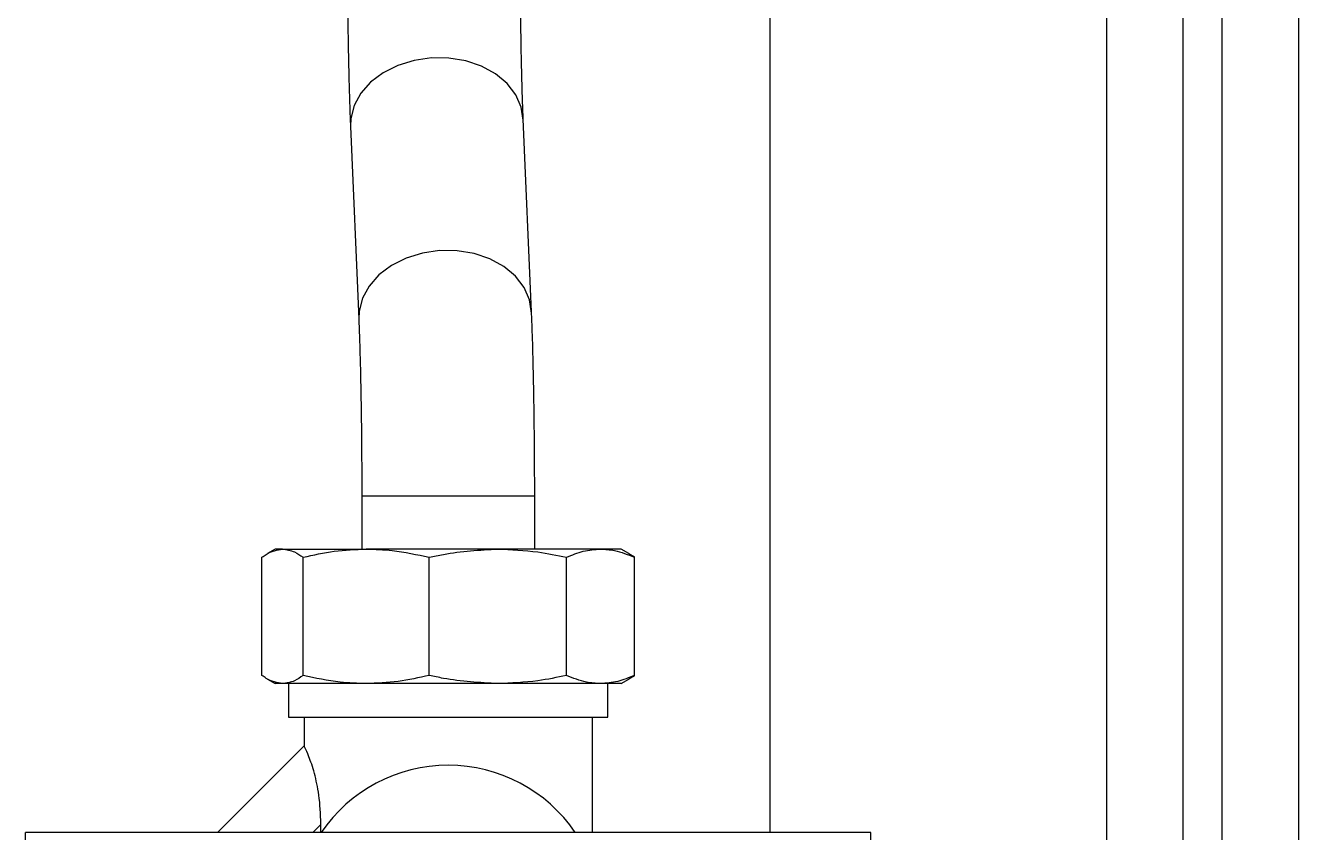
# Model space of a CAD drawing. Extents: x 150 to 4150, y 50 to 2920.
# Drawn here: x 910.8 to 1242, y 1847.7 to 2057.7 of the extents above; entities that cross this region are included whole.
import ezdxf

# ---------------------------------------------------------------- set-up
doc = ezdxf.new("R2010")
doc.units = 0
doc.header["$LTSCALE"] = 10
doc.linetypes.add('SLD-KATı', pattern=[0])
doc.layers.get('0').update_dxf_attribs({"linetype": 'CONTINUOUS'})

msp = doc.modelspace()

# ---------------------------------------------------------------- linework, layer by layer
at = {"color": 8, "linetype": 'SLD-KATı'}
for p, q in [((1212.03, 1705.39), (1212.03, 2096.42)), ((1104.53, 1847.67), (1104.53, 2088.84)), ((1043.28, 1935.17), (998.28, 1935.17)), ((985.53, 1847.67), (987.61, 1849.75))]:
    msp.add_line(p, q, dxfattribs=at)
at = {"color": 7, "linetype": 'SLD-KATı'}
for p, q in [((1222.03, 2096.42), (1222.03, 1686.52)), ((1192.03, 2090.27), (1192.03, 1714.99)), ((1242.03, 2090.17), (1242.03, 1613.94)), ((995.35, 2031.4), (997.5, 1981.25)), ((1042.46, 1983.18), (1040.31, 2033.33)), ((998.28, 1935.17), (998.28, 1921.42)), ((1043.28, 1921.42), (1043.28, 1935.17)), ((975.78, 1921.42), (973.75, 1920.25)), ((977.68, 1921.42), (975.78, 1921.42)), ((977.68, 1921.42), (999.44, 1921.42)), ((1033.71, 1921.42), (999.44, 1921.42)), ((1060.4, 1921.42), (1033.71, 1921.42)), ((1065.78, 1921.42), (1060.4, 1921.42)), ((1067.79, 1920.26), (1065.78, 1921.42)), ((972.32, 1888.56), (972.32, 1919.28)), ((983.03, 1888.56), (983.03, 1919.28)), ((1015.85, 1888.56), (1015.85, 1919.28)), ((1051.56, 1888.56), (1051.56, 1919.28)), ((1069.24, 1919.28), (1067.76, 1920.2)), ((1069.24, 1888.56), (1069.24, 1919.28)), ((1067.76, 1887.64), (1069.24, 1888.56)), ((973.75, 1887.59), (975.78, 1886.42)), ((977.68, 1886.42), (975.78, 1886.42)), ((999.44, 1886.42), (977.68, 1886.42)), ((979.22, 1886.42), (979.22, 1877.67)), ((1033.71, 1886.42), (999.44, 1886.42)), ((1060.4, 1886.42), (1033.71, 1886.42)), ((1065.78, 1886.42), (1060.4, 1886.42)), ((1062.34, 1877.67), (1062.34, 1886.42)), ((1065.78, 1886.42), (1067.79, 1887.58)), ((979.22, 1877.67), (1062.34, 1877.67)), ((983.28, 1877.67), (983.28, 1870.05)), ((1058.28, 1847.67), (1058.28, 1877.67)), ((983.25, 1870.14), (960.78, 1847.67)), ((987.61, 1847.67), (987.61, 1849.75)), ((910.78, 1845.7), (910.78, 1847.67)), ((1130.78, 1847.67), (910.78, 1847.67)), ((1130.78, 1845.7), (1130.78, 1847.67))]:
    msp.add_line(p, q, dxfattribs=at)
at = {"color": 8, "linetype": 'SLD-KATı', "flags": 128}
for points in [[(1040.32, 2033), (1039.8, 2036.39), (1038.38, 2039.62), (1036.12, 2042.55), (1033.12, 2045.07), (1029.48, 2047.06), (1025.37, 2048.46), (1020.95, 2049.19), (1016.4, 2049.24), (1011.92, 2048.59), (1007.67, 2047.28), (1003.84, 2045.36), (1000.58, 2042.91), (998.03, 2040.02), (996.29, 2036.83), (995.43, 2033.45), (995.35, 2031.4)], [(1042.47, 1982.85), (1041.95, 1986.25), (1040.53, 1989.48), (1038.27, 1992.41), (1035.27, 1994.92), (1031.63, 1996.92), (1027.52, 1998.31), (1023.1, 1999.05), (1018.55, 1999.09), (1014.06, 1998.44), (1009.82, 1997.13), (1005.99, 1995.21), (1002.73, 1992.76), (1000.18, 1989.88), (998.44, 1986.68), (997.58, 1983.3), (997.5, 1981.25)]]:
    msp.add_lwpolyline(points, dxfattribs=at)
at = {"color": 7, "linetype": 'SLD-KATı'}
msp.add_arc((1020.78, 1825.17), 40, 34.2289, 145.7711, dxfattribs=at)
for points, knots in [([(994.53, 2079.41), (994.53, 2078.17), (994.53, 2074.55), (994.56, 2068.58), (994.62, 2061.62), (994.71, 2054.87), (994.83, 2048.41), (994.97, 2042.32), (995.15, 2036.56), (995.28, 2033.14), (995.35, 2031.4)], [0, 0, 0, 0, 0.0691738, 0.2008155, 0.332555, 0.4644165, 0.5964906, 0.7289014, 0.8618399, 1, 1, 1, 1]), ([(1040.31, 2033.33), (1040.28, 2034.12), (1040.18, 2036.38), (1040.04, 2040.57), (1039.89, 2046.02), (1039.77, 2051.95), (1039.67, 2058.27), (1039.59, 2064.88), (1039.54, 2071.58), (1039.53, 2076.45), (1039.53, 2079.03), (1039.53, 2079.41)], [0, 0, 0, 0, 0.0690206, 0.1974366, 0.327037, 0.4576809, 0.5889802, 0.7206926, 0.8526647, 0.9779205, 1, 1, 1, 1]), ([(997.5, 1981.25), (997.53, 1980.46), (997.63, 1978.21), (997.77, 1974.01), (997.92, 1968.56), (998.04, 1962.63), (998.15, 1956.31), (998.22, 1949.7), (998.27, 1943.01), (998.28, 1938.13), (998.28, 1935.55), (998.28, 1935.17)], [0, 0, 0, 0, 0.069021, 0.197436, 0.327037, 0.457681, 0.58898, 0.720693, 0.852665, 0.97792, 1, 1, 1, 1]), ([(1043.28, 1935.17), (1043.28, 1936.41), (1043.28, 1940.03), (1043.25, 1946), (1043.19, 1952.96), (1043.1, 1959.71), (1042.98, 1966.17), (1042.84, 1972.26), (1042.67, 1978.03), (1042.53, 1981.44), (1042.46, 1983.18)], [0, 0, 0, 0, 0.069174, 0.200816, 0.332555, 0.464417, 0.59649, 0.728902, 0.86184, 1, 1, 1, 1]), ([(972.32, 1919.28), (972.69, 1919.55), (974.45, 1920.85), (976.25, 1921.17), (977.68, 1921.42)], [0, 0, 0, 0, 0.207717, 1, 1, 1, 1]), ([(977.68, 1921.42), (978.72, 1921.28), (980.52, 1921.05), (982.29, 1919.8), (983.03, 1919.28)], [0, 0, 0, 0, 0.579956, 1, 1, 1, 1]), ([(983.03, 1919.28), (985.72, 1919.89), (991.14, 1921.11), (996.66, 1921.32), (999.44, 1921.42)], [0, 0, 0, 0, 0.4971649, 1, 1, 1, 1]), ([(999.44, 1921.42), (1001.71, 1921.35), (1007.23, 1921.18), (1012.65, 1919.98), (1015.85, 1919.28)], [0, 0, 0, 0, 0.410402, 1, 1, 1, 1]), ([(1015.85, 1919.28), (1017.07, 1919.55), (1022.94, 1920.85), (1028.95, 1921.17), (1033.71, 1921.42)], [0, 0, 0, 0, 0.207715, 1, 1, 1, 1]), ([(1033.71, 1921.42), (1037.19, 1921.28), (1043.2, 1921.05), (1049.09, 1919.8), (1051.56, 1919.28)], [0, 0, 0, 0, 0.579954, 1, 1, 1, 1]), ([(1051.56, 1919.28), (1053.01, 1919.89), (1055.93, 1921.11), (1058.9, 1921.32), (1060.4, 1921.42)], [0, 0, 0, 0, 0.497165, 1, 1, 1, 1]), ([(1060.4, 1921.42), (1061.62, 1921.35), (1064.59, 1921.18), (1067.52, 1919.98), (1069.24, 1919.28)], [0, 0, 0, 0, 0.4104008, 1, 1, 1, 1]), ([(977.68, 1886.42), (976.25, 1886.67), (974.45, 1886.99), (972.69, 1888.29), (972.32, 1888.56)], [0, 0, 0, 0, 0.792283, 1, 1, 1, 1]), ([(983.03, 1888.56), (982.29, 1888.03), (980.52, 1886.79), (978.72, 1886.55), (977.68, 1886.42)], [0, 0, 0, 0, 0.420044, 1, 1, 1, 1]), ([(999.44, 1886.42), (997.18, 1886.49), (991.65, 1886.65), (986.23, 1887.85), (983.03, 1888.56)], [0, 0, 0, 0, 0.410401, 1, 1, 1, 1]), ([(1015.85, 1888.56), (1013.16, 1887.95), (1007.74, 1886.72), (1002.22, 1886.52), (999.44, 1886.42)], [0, 0, 0, 0, 0.497166, 1, 1, 1, 1]), ([(1033.71, 1886.42), (1028.95, 1886.67), (1022.94, 1886.99), (1017.07, 1888.29), (1015.85, 1888.56)], [0, 0, 0, 0, 0.792285, 1, 1, 1, 1]), ([(1051.56, 1888.56), (1049.09, 1888.03), (1043.2, 1886.79), (1037.19, 1886.55), (1033.71, 1886.42)], [0, 0, 0, 0, 0.420046, 1, 1, 1, 1]), ([(1060.4, 1886.42), (1059.18, 1886.49), (1056.2, 1886.65), (1053.28, 1887.85), (1051.56, 1888.56)], [0, 0, 0, 0, 0.4104013, 1, 1, 1, 1]), ([(1069.24, 1888.56), (1067.79, 1887.95), (1064.87, 1886.72), (1061.89, 1886.52), (1060.4, 1886.42)], [0, 0, 0, 0, 0.497165, 1, 1, 1, 1]), ([(987.61, 1849.75), (987.61, 1849.81), (987.61, 1852.4), (987.32, 1857.12), (986.03, 1863.3), (984.53, 1867.52), (983.44, 1869.85), (983.37, 1869.99), (983.34, 1870.05)], [0, 0, 0, 0, 0.006008, 0.254386, 0.460217, 0.667065, 0.851518, 1, 1, 1, 1])]:
    msp.add_open_spline(points, degree=3, knots=knots, dxfattribs=at)

doc.saveas('drawing.dxf')
